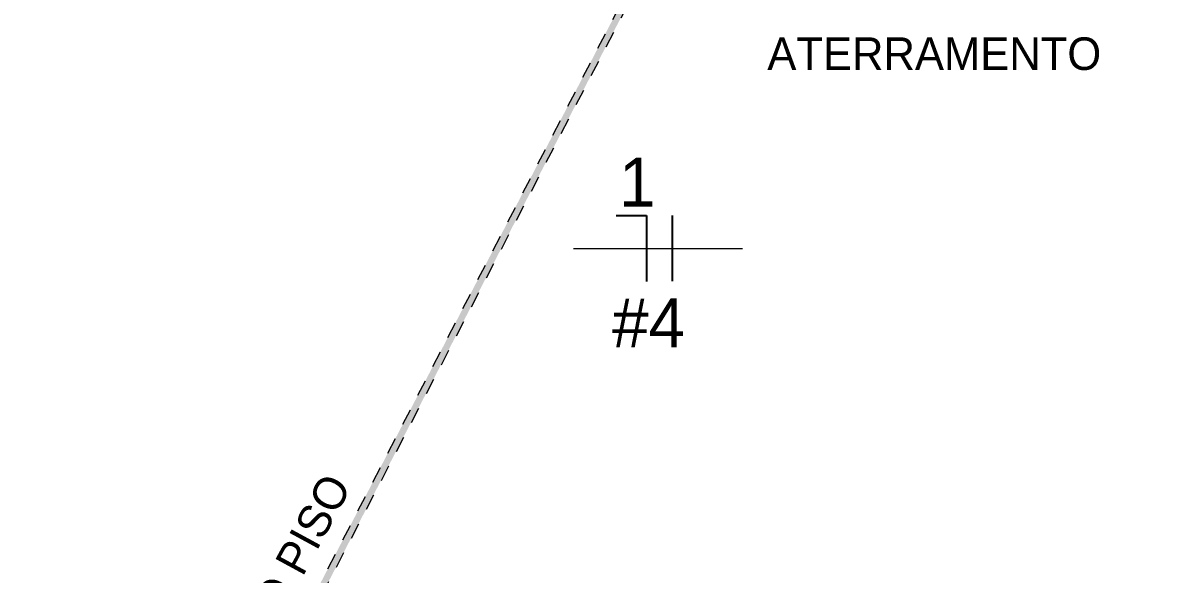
# Model space of a CAD drawing. Header units: metres. Extents: x -12 to 158, y -16 to 62.
# Drawn here: x 80.53 to 87.51, y 42.89 to 46.28 of the extents above; entities that cross this region are included whole.
import ezdxf

# ---------------------------------------------------------------- set-up
doc = ezdxf.new("R2010")
doc.units = ezdxf.units.M
doc.linetypes.add('Hidden', pattern=[0.007144, 0.004763, -0.002381])
for name, color, linetype, lineweight in [('E-LITE-EQPM-IDEN', 7, 'Continuous', 9), ('E-POWR-CNDT', 7, 'Continuous', 18), ('G-ANNO-TEXT', 7, 'Continuous', 9)]:
    doc.layers.add(name, color=color, linetype=linetype, lineweight=lineweight)
doc.styles.add('Century Gothic', font='GOTHIC.TTF', dxfattribs={"height": 0.2})
doc.styles.add('Century Gothic_1', font='GOTHIC.TTF', dxfattribs={"height": 0.3})

# ---------------------------------------------------------------- blocks, each defined once
blk = doc.blocks.new('Fiação_Tags Lighting Fixture - 1_ FN-3746626-PLANTA BAIXA - PLANTA GERAL')
at = {"layer": 'E-LITE-EQPM-IDEN', "color": 5, "lineweight": 25, "true_color": 0x0000ff}
for p, q in [((-0.001283, -0.001642), (-0.000345, -0.001642)), ((-0.000345, -0.001642), (-0.000345, -0.003664))]:
    blk.add_line(p, q, dxfattribs=at)
at = {"layer": 'E-LITE-EQPM-IDEN', "color": 1, "lineweight": 25, "true_color": 0xff0000}
blk.add_line((0.000434, -0.001642), (0.000434, -0.003658), dxfattribs=at)
at = {"layer": 'E-LITE-EQPM-IDEN'}
blk.add_line((-0.002595, -0.002653), (0.002595, -0.002653), dxfattribs=at)

msp = doc.modelspace()

# ---------------------------------------------------------------- hatches: boundary and pattern name
at = {"layer": 'E-POWR-CNDT', "true_color": 0x353535}
for points in [[(79.1399, 36.5948), (84.8742, 47.6492), (84.8506, 47.6492), (79.1222, 36.604), (79.1351, 36.5973)], [(79.1585, 36.5851), (84.8946, 47.6492), (84.8742, 47.6492), (79.1399, 36.5948), (79.1578, 36.5855)]]:
    msp.add_hatch(color=250, dxfattribs=at).paths.add_polyline_path(points)

# ---------------------------------------------------------------- linework, layer by layer
at = {"layer": 'E-POWR-CNDT', "color": 1, "linetype": 'Hidden', "true_color": 0xff0000}
for p, q in [((84.7482, 47.4519), (79.3096, 36.9675)), ((79.3222, 36.9007), (84.7941, 47.4492))]:
    msp.add_line(p, q, dxfattribs=at)

# ---------------------------------------------------------------- block references
at = {"layer": 'E-LITE-EQPM-IDEN', "xscale": 199.9999999999999, "yscale": 199.9999999999999, "zscale": 199.9999999999999}
msp.add_blockref('Fiação_Tags Lighting Fixture - 1_ FN-3746626-PLANTA BAIXA - PLANTA GERAL', (84.4277, 45.4243), dxfattribs=at)

# ---------------------------------------------------------------- texts
at = {"layer": 'E-LITE-EQPM-IDEN', "char_height": 0.3, "attachment_point": 1, "style": 'Century Gothic_1'}
for s, insert, width in [('1', (84.1897, 45.4507), 0.288607), ('#4', (84.1473, 44.5872), 0.657384)]:
    msp.add_mtext(s, dxfattribs=dict(at, insert=insert, width=width))
at = {"layer": 'G-ANNO-TEXT', "insert": (85.0999, 46.1897), "char_height": 0.2, "width": 2.356961, "attachment_point": 1, "style": 'Century Gothic', "bg_fill": 3, "box_fill_scale": 1.25, "bg_fill_color": 256, "bg_fill_true_color": 13158600, "bg_fill_transparency": 0}
msp.add_mtext('ATERRAMENTO', dxfattribs=at)

# ---------------------------------------------------------------- next in the draw order: texts
at = {"layer": 'G-ANNO-TEXT', "insert": (81.1341, 41.2441), "char_height": 0.2, "width": 3.094514, "attachment_point": 1, "rotation": 61.50751, "style": 'Century Gothic', "bg_fill": 3, "box_fill_scale": 1.25, "bg_fill_color": 256, "bg_fill_true_color": 13158600, "bg_fill_transparency": 0}
msp.add_mtext('EMBUTIDO NO PISO', dxfattribs=at)

doc.saveas('drawing.dxf')
